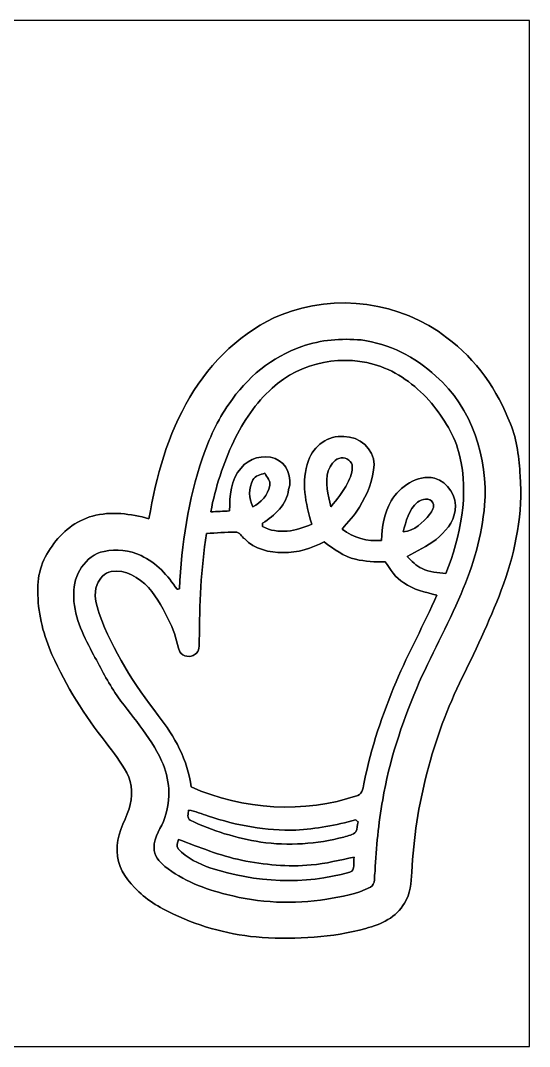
# Model space of a CAD drawing. Header units: centimetres. Extents: x -16.8 to 16.8, y -16.7 to 16.7.
# Drawn here: x 0.23 to 16.77, y -16.67 to 16.67 of the extents above; entities that cross this region are included whole.
import ezdxf

# ---------------------------------------------------------------- set-up
doc = ezdxf.new("R2010")
doc.units = ezdxf.units.CM
doc.header["$MEASUREMENT"] = 0
doc.layers.add('Layer 1', color=7, linetype='Continuous')

msp = doc.modelspace()

# ---------------------------------------------------------------- linework, layer by layer
at = {"layer": 'Layer 1', "color": 7}
for points, knots in [([(-16.77458, 16.66875), (-16.77458, 16.66875), (16.77458, 16.66875), (16.77458, 16.66875), (16.77458, 16.66875), (16.77458, 16.66875), (16.77458, -16.66875), (16.77458, -16.66875), (16.77458, -16.66875), (16.77458, -16.66875), (-16.77458, -16.66875), (-16.77458, -16.66875), (-16.77458, -16.66875), (-16.77458, -16.66875), (-16.77458, 16.66875), (-16.77458, 16.66875), (-16.77458, 16.66875), (-16.77458, 16.66875), (-16.77458, 16.66875), (-16.77458, 16.66875)], [0, 0, 0, 0, 0.16666667, 0.16666667, 0.16666667, 0.16666667, 0.33333333, 0.33333333, 0.33333333, 0.33333333, 0.5, 0.5, 0.5, 0.5, 0.66666667, 0.66666667, 0.66666667, 0.66666667, 1, 1, 1, 1]), ([(8.6995, 7.1053), (7.43867, 6.59236), (6.41914, 5.58765), (5.7337, 4.4263), (5.7337, 4.4263), (5.00944, 3.22439), (4.63515, 1.85067), (4.40408, 0.47696), (4.40408, 0.47696), (3.80894, 0.6477), (3.17394, 0.72708), (2.56681, 0.56762), (2.56681, 0.56762), (2.02847, 0.41381), (1.5681, 0.05151), (1.25483, -0.40781), (1.25483, -0.40781), (0.90911, -0.85478), (0.74895, -1.43193), (0.79446, -1.9939), (0.79446, -1.9939), (0.80186, -2.66594), (0.98813, -3.31999), (1.2513, -3.93383), (1.2513, -3.93383), (1.70674, -4.96111), (2.31599, -5.91573), (3.00743, -6.79944), (3.00743, -6.79944), (3.25473, -7.11024), (3.49215, -7.43126), (3.68547, -7.77946), (3.68547, -7.77946), (3.87421, -8.13647), (3.88479, -8.56686), (3.75673, -8.94574), (3.75673, -8.94574), (3.61103, -9.39659), (3.32775, -9.82662), (3.36832, -10.31946), (3.36832, -10.31946), (3.36091, -10.78618), (3.63608, -11.18517), (3.93912, -11.5122), (3.93912, -11.5122), (4.29366, -11.88367), (4.73816, -12.15461), (5.20312, -12.36521), (5.20312, -12.36521), (6.10094, -12.80301), (7.08554, -13.0489), (8.08002, -13.12686), (8.08002, -13.12686), (9.20926, -13.18789), (10.3565, -13.13921), (11.45081, -12.83159), (11.45081, -12.83159), (11.94435, -12.70952), (12.452, -12.46822), (12.71376, -12.00961), (12.71376, -12.00961), (12.90426, -11.71222), (12.93354, -11.34851), (12.95082, -11.00526), (12.95082, -11.00526), (13.05454, -8.81274), (13.62181, -6.64598), (14.59018, -4.67642), (14.59018, -4.67642), (15.07878, -3.68512), (15.55115, -2.68287), (15.93074, -1.64394), (15.93074, -1.64394), (16.33114, -0.52105), (16.55939, 0.67663), (16.47296, 1.87149), (16.47296, 1.87149), (16.42957, 2.44263), (16.38476, 3.02648), (16.15757, 3.55953), (16.15757, 3.55953), (15.73742, 4.65349), (15.03962, 5.6642), (14.08924, 6.36235), (14.08924, 6.36235), (12.58746, 7.52722), (10.46057, 7.82108), (8.6995, 7.1053)], [0, 0, 0, 0, 0.04347826, 0.04347826, 0.04347826, 0.04347826, 0.08695652, 0.08695652, 0.08695652, 0.08695652, 0.13043478, 0.13043478, 0.13043478, 0.13043478, 0.17391304, 0.17391304, 0.17391304, 0.17391304, 0.2173913, 0.2173913, 0.2173913, 0.2173913, 0.26086957, 0.26086957, 0.26086957, 0.26086957, 0.30434783, 0.30434783, 0.30434783, 0.30434783, 0.34782609, 0.34782609, 0.34782609, 0.34782609, 0.39130435, 0.39130435, 0.39130435, 0.39130435, 0.43478261, 0.43478261, 0.43478261, 0.43478261, 0.47826087, 0.47826087, 0.47826087, 0.47826087, 0.52173913, 0.52173913, 0.52173913, 0.52173913, 0.56521739, 0.56521739, 0.56521739, 0.56521739, 0.60869565, 0.60869565, 0.60869565, 0.60869565, 0.65217391, 0.65217391, 0.65217391, 0.65217391, 0.69565217, 0.69565217, 0.69565217, 0.69565217, 0.73913043, 0.73913043, 0.73913043, 0.73913043, 0.7826087, 0.7826087, 0.7826087, 0.7826087, 0.82608696, 0.82608696, 0.82608696, 0.82608696, 0.86956522, 0.86956522, 0.86956522, 0.86956522, 0.91304348, 0.91304348, 0.91304348, 0.91304348, 1, 1, 1, 1]), ([(9.37719, 6.07483), (9.98926, 6.30202), (10.65601, 6.34083), (11.30194, 6.28897), (11.30194, 6.28897), (12.20717, 6.16797), (13.06195, 5.74146), (13.72658, 5.11775), (13.72658, 5.11775), (14.91403, 4.09293), (15.42768, 2.45251), (15.31655, 0.91828), (15.31655, 0.91828), (15.22166, -0.07373), (14.95143, -1.04563), (14.54961, -1.95651), (14.54961, -1.95651), (14.1097, -2.99967), (13.55443, -3.98886), (13.10781, -5.02885), (13.10781, -5.02885), (12.61533, -6.19513), (12.21387, -7.40516), (12.0015, -8.6554), (12.0015, -8.6554), (11.86921, -9.42093), (11.78701, -10.19457), (11.75279, -10.97033), (11.75279, -10.97033), (11.72069, -11.14143), (11.78172, -11.38837), (11.6018, -11.49562), (11.6018, -11.49562), (11.16012, -11.71893), (10.66553, -11.79724), (10.18293, -11.88085), (10.18293, -11.88085), (9.10484, -12.04948), (7.98795, -12.01314), (6.93279, -11.72704), (6.93279, -11.72704), (6.21489, -11.551), (5.50227, -11.27901), (4.91878, -10.81511), (4.91878, -10.81511), (4.75262, -10.65177), (4.54801, -10.46939), (4.57059, -10.21221), (4.57059, -10.21221), (4.55471, -9.84885), (4.81436, -9.56098), (4.92301, -9.23255), (4.92301, -9.23255), (5.11775, -8.63529), (5.08917, -7.95902), (4.81295, -7.39211), (4.81295, -7.39211), (4.451, -6.56167), (3.80012, -5.9115), (3.29918, -5.16855), (3.29918, -5.16855), (3.02084, -4.75192), (2.80106, -4.30001), (2.55976, -3.86186), (2.55976, -3.86186), (2.25178, -3.27166), (1.93922, -2.64125), (1.95862, -1.95792), (1.95862, -1.95792), (1.93993, -1.35537), (2.33116, -0.71543), (2.94393, -0.58067), (2.94393, -0.58067), (3.34469, -0.50059), (3.7786, -0.53552), (4.14761, -0.72002), (4.14761, -0.72002), (4.64538, -0.94721), (5.01756, -1.36737), (5.31777, -1.81363), (5.31777, -1.81363), (5.33788, -1.81081), (5.37774, -1.80481), (5.3975, -1.80199), (5.3975, -1.80199), (5.45994, -0.35736), (5.67866, 1.08938), (6.14151, 2.46239), (6.14151, 2.46239), (6.36376, 3.07481), (6.62446, 3.68053), (7.00581, 4.21323), (7.00581, 4.21323), (7.57626, 5.05707), (8.40528, 5.74816), (9.37719, 6.07483), (9.37719, 6.07483), (9.37719, 6.07483), (9.37719, 6.07483), (9.37719, 6.07483)], [0, 0, 0, 0, 0.03846154, 0.03846154, 0.03846154, 0.03846154, 0.07692308, 0.07692308, 0.07692308, 0.07692308, 0.11538462, 0.11538462, 0.11538462, 0.11538462, 0.15384615, 0.15384615, 0.15384615, 0.15384615, 0.19230769, 0.19230769, 0.19230769, 0.19230769, 0.23076923, 0.23076923, 0.23076923, 0.23076923, 0.26923077, 0.26923077, 0.26923077, 0.26923077, 0.30769231, 0.30769231, 0.30769231, 0.30769231, 0.34615385, 0.34615385, 0.34615385, 0.34615385, 0.38461538, 0.38461538, 0.38461538, 0.38461538, 0.42307692, 0.42307692, 0.42307692, 0.42307692, 0.46153846, 0.46153846, 0.46153846, 0.46153846, 0.5, 0.5, 0.5, 0.5, 0.53846154, 0.53846154, 0.53846154, 0.53846154, 0.57692308, 0.57692308, 0.57692308, 0.57692308, 0.61538462, 0.61538462, 0.61538462, 0.61538462, 0.65384615, 0.65384615, 0.65384615, 0.65384615, 0.69230769, 0.69230769, 0.69230769, 0.69230769, 0.73076923, 0.73076923, 0.73076923, 0.73076923, 0.76923077, 0.76923077, 0.76923077, 0.76923077, 0.80769231, 0.80769231, 0.80769231, 0.80769231, 0.84615385, 0.84615385, 0.84615385, 0.84615385, 0.88461538, 0.88461538, 0.88461538, 0.88461538, 0.92307692, 0.92307692, 0.92307692, 0.92307692, 1, 1, 1, 1]), ([(8.40458, 4.71911), (7.87753, 4.23968), (7.46654, 3.64314), (7.16139, 3.00179), (7.16139, 3.00179), (6.82202, 2.27154), (6.55849, 1.50213), (6.41562, 0.70908), (6.41562, 0.70908), (6.61846, 0.70767), (6.8199, 0.72319), (7.0231, 0.73378), (7.0231, 0.73378), (7.03615, 1.21461), (7.04638, 1.75401), (7.39704, 2.12831), (7.39704, 2.12831), (7.65739, 2.45181), (8.11812, 2.56928), (8.50759, 2.43946), (8.50759, 2.43946), (8.88965, 2.28141), (9.07521, 1.81539), (8.94433, 1.42734), (8.94433, 1.42734), (8.87483, 0.93698), (8.49736, 0.57926), (8.09343, 0.3362), (8.09343, 0.3362), (8.09449, 0.30903), (8.09625, 0.25471), (8.09731, 0.22754), (8.09731, 0.22754), (8.60143, -0.04798), (9.19586, 0.0822), (9.69327, 0.30445), (9.69327, 0.30445), (9.49642, 0.97084), (9.33626, 1.69616), (9.58921, 2.37208), (9.58921, 2.37208), (9.75395, 2.83951), (10.23655, 3.20181), (10.74067, 3.15172), (10.74067, 3.15172), (11.23386, 3.15242), (11.72386, 2.75731), (11.72527, 2.24084), (11.72527, 2.24084), (11.69987, 1.74554), (11.50126, 1.27317), (11.24726, 0.85337), (11.24726, 0.85337), (11.0931, 0.58808), (10.86273, 0.38276), (10.68458, 0.13547), (10.68458, 0.13547), (11.04935, -0.13688), (11.50373, -0.26705), (11.95881, -0.22472), (11.95881, -0.22472), (11.9828, 0.21766), (12.04912, 0.67204), (12.27561, 1.06116), (12.27561, 1.06116), (12.57053, 1.52753), (13.11204, 1.92088), (13.68989, 1.79917), (13.68989, 1.79917), (14.11852, 1.66617), (14.44413, 1.19592), (14.35417, 0.74471), (14.35417, 0.74471), (14.30196, 0.36019), (14.03526, 0.03916), (13.73646, -0.1905), (13.73646, -0.1905), (13.45247, -0.42686), (13.10534, -0.55563), (12.7949, -0.74824), (12.7949, -0.74824), (12.94201, -0.89711), (13.09158, -1.05198), (13.28385, -1.14265), (13.28385, -1.14265), (13.52091, -1.27071), (13.79926, -1.26647), (14.05961, -1.30387), (14.05961, -1.30387), (14.52774, -0.09172), (14.8209, 1.25483), (14.49952, 2.54247), (14.49952, 2.54247), (14.35876, 3.18029), (13.98658, 3.73451), (13.58582, 4.23757), (13.58582, 4.23757), (13.14344, 4.75333), (12.58852, 5.18724), (11.94611, 5.42149), (11.94611, 5.42149), (10.75655, 5.85929), (9.33626, 5.58094), (8.40458, 4.71911), (8.40458, 4.71911), (8.40458, 4.71911), (8.40458, 4.71911), (8.40458, 4.71911)], [0, 0, 0, 0, 0.03571429, 0.03571429, 0.03571429, 0.03571429, 0.07142857, 0.07142857, 0.07142857, 0.07142857, 0.10714286, 0.10714286, 0.10714286, 0.10714286, 0.14285714, 0.14285714, 0.14285714, 0.14285714, 0.17857143, 0.17857143, 0.17857143, 0.17857143, 0.21428571, 0.21428571, 0.21428571, 0.21428571, 0.25, 0.25, 0.25, 0.25, 0.28571429, 0.28571429, 0.28571429, 0.28571429, 0.32142857, 0.32142857, 0.32142857, 0.32142857, 0.35714286, 0.35714286, 0.35714286, 0.35714286, 0.39285714, 0.39285714, 0.39285714, 0.39285714, 0.42857143, 0.42857143, 0.42857143, 0.42857143, 0.46428571, 0.46428571, 0.46428571, 0.46428571, 0.5, 0.5, 0.5, 0.5, 0.53571429, 0.53571429, 0.53571429, 0.53571429, 0.57142857, 0.57142857, 0.57142857, 0.57142857, 0.60714286, 0.60714286, 0.60714286, 0.60714286, 0.64285714, 0.64285714, 0.64285714, 0.64285714, 0.67857143, 0.67857143, 0.67857143, 0.67857143, 0.71428571, 0.71428571, 0.71428571, 0.71428571, 0.75, 0.75, 0.75, 0.75, 0.78571429, 0.78571429, 0.78571429, 0.78571429, 0.82142857, 0.82142857, 0.82142857, 0.82142857, 0.85714286, 0.85714286, 0.85714286, 0.85714286, 0.89285714, 0.89285714, 0.89285714, 0.89285714, 0.92857143, 0.92857143, 0.92857143, 0.92857143, 1, 1, 1, 1]), ([(10.58122, 2.43593), (10.39812, 2.38901), (10.30358, 2.20098), (10.23479, 2.04117), (10.23479, 2.04117), (10.11696, 1.657), (10.22738, 1.24742), (10.32087, 0.8703), (10.32087, 0.8703), (10.52548, 1.10455), (10.70434, 1.36102), (10.85744, 1.6316), (10.85744, 1.6316), (10.95304, 1.81398), (11.03665, 2.01507), (11.00949, 2.22603), (11.00949, 2.22603), (10.96045, 2.39959), (10.75372, 2.50649), (10.58122, 2.43593), (10.58122, 2.43593), (10.58122, 2.43593), (10.58122, 2.43593), (10.58122, 2.43593)], [0, 0, 0, 0, 0.14285714, 0.14285714, 0.14285714, 0.14285714, 0.28571429, 0.28571429, 0.28571429, 0.28571429, 0.42857143, 0.42857143, 0.42857143, 0.42857143, 0.57142857, 0.57142857, 0.57142857, 0.57142857, 0.71428571, 0.71428571, 0.71428571, 0.71428571, 1, 1, 1, 1]), ([(7.78228, 1.74202), (7.63552, 1.4732), (7.65104, 1.13806), (7.77699, 0.86431), (7.77699, 0.86431), (8.04968, 1.00542), (8.27052, 1.24883), (8.32802, 1.55646), (8.32802, 1.55646), (8.37106, 1.71274), (8.22925, 1.83515), (8.16822, 1.96286), (8.16822, 1.96286), (8.03557, 1.90817), (7.85848, 1.88172), (7.78228, 1.74202), (7.78228, 1.74202), (7.78228, 1.74202), (7.78228, 1.74202), (7.78228, 1.74202)], [0, 0, 0, 0, 0.16666667, 0.16666667, 0.16666667, 0.16666667, 0.33333333, 0.33333333, 0.33333333, 0.33333333, 0.5, 0.5, 0.5, 0.5, 0.66666667, 0.66666667, 0.66666667, 0.66666667, 1, 1, 1, 1]), ([(13.13251, 1.01388), (12.84817, 0.77682), (12.75715, 0.40076), (12.67319, 0.05715), (12.67319, 0.05715), (13.02985, 0.07867), (13.31595, 0.35454), (13.52621, 0.61948), (13.52621, 0.61948), (13.60135, 0.72037), (13.70718, 0.86748), (13.62851, 0.9966), (13.62851, 0.9966), (13.53714, 1.1871), (13.27044, 1.1176), (13.13251, 1.01388), (13.13251, 1.01388), (13.13251, 1.01388), (13.13251, 1.01388), (13.13251, 1.01388)], [0, 0, 0, 0, 0.16666667, 0.16666667, 0.16666667, 0.16666667, 0.33333333, 0.33333333, 0.33333333, 0.33333333, 0.5, 0.5, 0.5, 0.5, 0.66666667, 0.66666667, 0.66666667, 0.66666667, 1, 1, 1, 1]), ([(6.27556, 0.00176), (6.09459, -1.14759), (6.04132, -2.31316), (6.04132, -3.47557), (6.04132, -3.47557), (6.03567, -3.63396), (6.05719, -3.82693), (5.90091, -3.9243), (5.90091, -3.9243), (5.75028, -4.0573), (5.51321, -3.99697), (5.40526, -3.8421), (5.40526, -3.8421), (5.28426, -3.53695), (5.25286, -3.20216), (5.09729, -2.91042), (5.09729, -2.91042), (4.8962, -2.50472), (4.68736, -2.09444), (4.38538, -1.75295), (4.38538, -1.75295), (4.07987, -1.42558), (3.63961, -1.15605), (3.17359, -1.2379), (3.17359, -1.2379), (2.9524, -1.26929), (2.80388, -1.46473), (2.71533, -1.65488), (2.71533, -1.65488), (2.60315, -1.9625), (2.67935, -2.30576), (2.7873, -2.60491), (2.7873, -2.60491), (3.2258, -3.81106), (3.92642, -4.90149), (4.70535, -5.91432), (4.70535, -5.91432), (5.23311, -6.59165), (5.67514, -7.36882), (5.77144, -8.23666), (5.77144, -8.23666), (7.46689, -8.97255), (9.43963, -9.12036), (11.19505, -8.50971), (11.19505, -8.50971), (11.37038, -8.44832), (11.35909, -8.22219), (11.40354, -8.07826), (11.40354, -8.07826), (11.62438, -6.95607), (11.99621, -5.87022), (12.43789, -4.81718), (12.43789, -4.81718), (12.84429, -3.86292), (13.35087, -2.95416), (13.75904, -2.00096), (13.75904, -2.00096), (13.38862, -1.90712), (13.00057, -1.82951), (12.68483, -1.60196), (12.68483, -1.60196), (12.4146, -1.44392), (12.25515, -1.16523), (12.07982, -0.91722), (12.07982, -0.91722), (11.75773, -0.93592), (11.43388, -0.90558), (11.11885, -0.8382), (11.11885, -0.8382), (10.73644, -0.74471), (10.41047, -0.51047), (10.10285, -0.27552), (10.10285, -0.27552), (9.6841, -0.46708), (9.23431, -0.63782), (8.76617, -0.61771), (8.76617, -0.61771), (8.31391, -0.63077), (7.84154, -0.50271), (7.51522, -0.17639), (7.51522, -0.17639), (7.41468, -0.10654), (7.35436, 0.05151), (7.21607, 0.04868), (7.21607, 0.04868), (6.9021, 0.0441), (6.58883, 0.01764), (6.27556, 0.00176), (6.27556, 0.00176), (6.27556, 0.00176), (6.27556, 0.00176), (6.27556, 0.00176)], [0, 0, 0, 0, 0.04166667, 0.04166667, 0.04166667, 0.04166667, 0.08333333, 0.08333333, 0.08333333, 0.08333333, 0.125, 0.125, 0.125, 0.125, 0.16666667, 0.16666667, 0.16666667, 0.16666667, 0.20833333, 0.20833333, 0.20833333, 0.20833333, 0.25, 0.25, 0.25, 0.25, 0.29166667, 0.29166667, 0.29166667, 0.29166667, 0.33333333, 0.33333333, 0.33333333, 0.33333333, 0.375, 0.375, 0.375, 0.375, 0.41666667, 0.41666667, 0.41666667, 0.41666667, 0.45833333, 0.45833333, 0.45833333, 0.45833333, 0.5, 0.5, 0.5, 0.5, 0.54166667, 0.54166667, 0.54166667, 0.54166667, 0.58333333, 0.58333333, 0.58333333, 0.58333333, 0.625, 0.625, 0.625, 0.625, 0.66666667, 0.66666667, 0.66666667, 0.66666667, 0.70833333, 0.70833333, 0.70833333, 0.70833333, 0.75, 0.75, 0.75, 0.75, 0.79166667, 0.79166667, 0.79166667, 0.79166667, 0.83333333, 0.83333333, 0.83333333, 0.83333333, 0.875, 0.875, 0.875, 0.875, 0.91666667, 0.91666667, 0.91666667, 0.91666667, 1, 1, 1, 1]), ([(5.69101, -8.98878), (5.69313, -9.09567), (5.61904, -9.25336), (5.74534, -9.31545), (5.74534, -9.31545), (6.4643, -9.67211), (7.24711, -9.89118), (8.03698, -10.02524), (8.03698, -10.02524), (8.93692, -10.16106), (9.86367, -10.09015), (10.74349, -9.86367), (10.74349, -9.86367), (10.87402, -9.81816), (11.03771, -9.80228), (11.13402, -9.69081), (11.13402, -9.69081), (11.18059, -9.59238), (11.17812, -9.47773), (11.20034, -9.37295), (11.20034, -9.37295), (11.17353, -9.34896), (11.14707, -9.32533), (11.12061, -9.30204), (11.12061, -9.30204), (10.4902, -9.49113), (9.83439, -9.59309), (9.17857, -9.63824), (9.17857, -9.63824), (8.21372, -9.658), (7.24888, -9.49078), (6.33554, -9.18281), (6.33554, -9.18281), (6.12175, -9.11472), (5.91326, -9.02547), (5.69101, -8.98878), (5.69101, -8.98878), (5.69101, -8.98878), (5.69101, -8.98878), (5.69101, -8.98878)], [0, 0, 0, 0, 0.09090909, 0.09090909, 0.09090909, 0.09090909, 0.18181818, 0.18181818, 0.18181818, 0.18181818, 0.27272727, 0.27272727, 0.27272727, 0.27272727, 0.36363636, 0.36363636, 0.36363636, 0.36363636, 0.45454545, 0.45454545, 0.45454545, 0.45454545, 0.54545455, 0.54545455, 0.54545455, 0.54545455, 0.63636364, 0.63636364, 0.63636364, 0.63636364, 0.72727273, 0.72727273, 0.72727273, 0.72727273, 0.81818182, 0.81818182, 0.81818182, 0.81818182, 1, 1, 1, 1]), ([(5.36751, -9.94516), (5.35093, -10.03935), (5.27826, -10.15436), (5.35093, -10.24114), (5.35093, -10.24114), (5.62681, -10.55793), (6.02544, -10.72868), (6.41138, -10.87155), (6.41138, -10.87155), (7.86377, -11.34498), (9.45868, -11.42189), (10.93399, -11.00631), (10.93399, -11.00631), (11.13825, -10.94916), (11.02325, -10.66341), (11.07369, -10.51948), (11.07369, -10.51948), (10.60838, -10.60168), (10.15153, -10.73856), (9.67811, -10.76678), (9.67811, -10.76678), (8.92104, -10.84933), (8.15693, -10.75937), (7.41362, -10.61579), (7.41362, -10.61579), (6.70772, -10.47044), (6.04238, -10.18999), (5.36751, -9.94516)], [0, 0, 0, 0, 0.125, 0.125, 0.125, 0.125, 0.25, 0.25, 0.25, 0.25, 0.375, 0.375, 0.375, 0.375, 0.5, 0.5, 0.5, 0.5, 0.625, 0.625, 0.625, 0.625, 0.75, 0.75, 0.75, 0.75, 1, 1, 1, 1])]:
    msp.add_open_spline(points, degree=3, knots=knots, dxfattribs=at)
at = {"layer": 'Layer 1', "color": 8}
for points, knots in [([(8.6995, 7.1053), (10.46057, 7.82108), (12.58746, 7.52722), (14.08924, 6.36235), (14.08924, 6.36235), (15.03962, 5.6642), (15.73742, 4.65349), (16.15757, 3.55953), (16.15757, 3.55953), (16.38476, 3.02648), (16.42957, 2.44263), (16.47296, 1.87149), (16.47296, 1.87149), (16.55939, 0.67663), (16.33114, -0.52105), (15.93074, -1.64394), (15.93074, -1.64394), (15.55115, -2.68287), (15.07878, -3.68512), (14.59018, -4.67642), (14.59018, -4.67642), (13.62181, -6.64598), (13.05454, -8.81274), (12.95082, -11.00526), (12.95082, -11.00526), (12.93354, -11.34851), (12.90426, -11.71222), (12.71376, -12.00961), (12.71376, -12.00961), (12.452, -12.46822), (11.94435, -12.70952), (11.45081, -12.83159), (11.45081, -12.83159), (10.3565, -13.13921), (9.20926, -13.18789), (8.08002, -13.12686), (8.08002, -13.12686), (7.08554, -13.0489), (6.10094, -12.80301), (5.20312, -12.36521), (5.20312, -12.36521), (4.73816, -12.15461), (4.29366, -11.88367), (3.93912, -11.5122), (3.93912, -11.5122), (3.63608, -11.18517), (3.36091, -10.78618), (3.36832, -10.31946), (3.36832, -10.31946), (3.32775, -9.82662), (3.61103, -9.39659), (3.75673, -8.94574), (3.75673, -8.94574), (3.88479, -8.56686), (3.87421, -8.13647), (3.68547, -7.77946), (3.68547, -7.77946), (3.49215, -7.43126), (3.25473, -7.11024), (3.00743, -6.79944), (3.00743, -6.79944), (2.31599, -5.91573), (1.70674, -4.96111), (1.2513, -3.93383), (1.2513, -3.93383), (0.98813, -3.31999), (0.80186, -2.66594), (0.79446, -1.9939), (0.79446, -1.9939), (0.74895, -1.43193), (0.90911, -0.85478), (1.25483, -0.40781), (1.25483, -0.40781), (1.5681, 0.05151), (2.02847, 0.41381), (2.56681, 0.56762), (2.56681, 0.56762), (3.17394, 0.72708), (3.80894, 0.6477), (4.40408, 0.47696), (4.40408, 0.47696), (4.63515, 1.85067), (5.00944, 3.22439), (5.7337, 4.4263), (5.7337, 4.4263), (6.41914, 5.58765), (7.43867, 6.59236), (8.6995, 7.1053), (8.6995, 7.1053), (8.6995, 7.1053), (8.6995, 7.1053), (8.6995, 7.1053)], [0, 0, 0, 0, 0.04166667, 0.04166667, 0.04166667, 0.04166667, 0.08333333, 0.08333333, 0.08333333, 0.08333333, 0.125, 0.125, 0.125, 0.125, 0.16666667, 0.16666667, 0.16666667, 0.16666667, 0.20833333, 0.20833333, 0.20833333, 0.20833333, 0.25, 0.25, 0.25, 0.25, 0.29166667, 0.29166667, 0.29166667, 0.29166667, 0.33333333, 0.33333333, 0.33333333, 0.33333333, 0.375, 0.375, 0.375, 0.375, 0.41666667, 0.41666667, 0.41666667, 0.41666667, 0.45833333, 0.45833333, 0.45833333, 0.45833333, 0.5, 0.5, 0.5, 0.5, 0.54166667, 0.54166667, 0.54166667, 0.54166667, 0.58333333, 0.58333333, 0.58333333, 0.58333333, 0.625, 0.625, 0.625, 0.625, 0.66666667, 0.66666667, 0.66666667, 0.66666667, 0.70833333, 0.70833333, 0.70833333, 0.70833333, 0.75, 0.75, 0.75, 0.75, 0.79166667, 0.79166667, 0.79166667, 0.79166667, 0.83333333, 0.83333333, 0.83333333, 0.83333333, 0.875, 0.875, 0.875, 0.875, 0.91666667, 0.91666667, 0.91666667, 0.91666667, 1, 1, 1, 1]), ([(9.37719, 6.07483), (8.40528, 5.74816), (7.57626, 5.05707), (7.00581, 4.21323), (7.00581, 4.21323), (6.62446, 3.68053), (6.36376, 3.07481), (6.14151, 2.46239), (6.14151, 2.46239), (5.67866, 1.08938), (5.45994, -0.35736), (5.3975, -1.80199), (5.3975, -1.80199), (5.37774, -1.80481), (5.33788, -1.81081), (5.31777, -1.81363), (5.31777, -1.81363), (5.01756, -1.36737), (4.64538, -0.94721), (4.14761, -0.72002), (4.14761, -0.72002), (3.7786, -0.53552), (3.34469, -0.50059), (2.94393, -0.58067), (2.94393, -0.58067), (2.33116, -0.71543), (1.93993, -1.35537), (1.95862, -1.95792), (1.95862, -1.95792), (1.93922, -2.64125), (2.25178, -3.27166), (2.55976, -3.86186), (2.55976, -3.86186), (2.80106, -4.30001), (3.02084, -4.75192), (3.29918, -5.16855), (3.29918, -5.16855), (3.80012, -5.9115), (4.451, -6.56167), (4.81295, -7.39211), (4.81295, -7.39211), (5.08917, -7.95902), (5.11775, -8.63529), (4.92301, -9.23255), (4.92301, -9.23255), (4.81436, -9.56098), (4.55471, -9.84885), (4.57059, -10.21221), (4.57059, -10.21221), (4.54801, -10.46939), (4.75262, -10.65177), (4.91878, -10.81511), (4.91878, -10.81511), (5.50227, -11.27901), (6.21489, -11.551), (6.93279, -11.72704), (6.93279, -11.72704), (7.98795, -12.01314), (9.10484, -12.04948), (10.18293, -11.88085), (10.18293, -11.88085), (10.66553, -11.79724), (11.16012, -11.71893), (11.6018, -11.49562), (11.6018, -11.49562), (11.78172, -11.38837), (11.72069, -11.14143), (11.75279, -10.97033), (11.75279, -10.97033), (11.78701, -10.19457), (11.86921, -9.42093), (12.0015, -8.6554), (12.0015, -8.6554), (12.21387, -7.40516), (12.61533, -6.19513), (13.10781, -5.02885), (13.10781, -5.02885), (13.55443, -3.98886), (14.1097, -2.99967), (14.54961, -1.95651), (14.54961, -1.95651), (14.95143, -1.04563), (15.22166, -0.07373), (15.31655, 0.91828), (15.31655, 0.91828), (15.42768, 2.45251), (14.91403, 4.09293), (13.72658, 5.11775), (13.72658, 5.11775), (13.06195, 5.74146), (12.20717, 6.16797), (11.30194, 6.28897), (11.30194, 6.28897), (10.65601, 6.34083), (9.98926, 6.30202), (9.37719, 6.07483)], [0, 0, 0, 0, 0.04, 0.04, 0.04, 0.04, 0.08, 0.08, 0.08, 0.08, 0.12, 0.12, 0.12, 0.12, 0.16, 0.16, 0.16, 0.16, 0.2, 0.2, 0.2, 0.2, 0.24, 0.24, 0.24, 0.24, 0.28, 0.28, 0.28, 0.28, 0.32, 0.32, 0.32, 0.32, 0.36, 0.36, 0.36, 0.36, 0.4, 0.4, 0.4, 0.4, 0.44, 0.44, 0.44, 0.44, 0.48, 0.48, 0.48, 0.48, 0.52, 0.52, 0.52, 0.52, 0.56, 0.56, 0.56, 0.56, 0.6, 0.6, 0.6, 0.6, 0.64, 0.64, 0.64, 0.64, 0.68, 0.68, 0.68, 0.68, 0.72, 0.72, 0.72, 0.72, 0.76, 0.76, 0.76, 0.76, 0.8, 0.8, 0.8, 0.8, 0.84, 0.84, 0.84, 0.84, 0.88, 0.88, 0.88, 0.88, 0.92, 0.92, 0.92, 0.92, 1, 1, 1, 1]), ([(8.40458, 4.71911), (9.33626, 5.58094), (10.75655, 5.85929), (11.94611, 5.42149), (11.94611, 5.42149), (12.58852, 5.18724), (13.14344, 4.75333), (13.58582, 4.23757), (13.58582, 4.23757), (13.98658, 3.73451), (14.35876, 3.18029), (14.49952, 2.54247), (14.49952, 2.54247), (14.8209, 1.25483), (14.52774, -0.09172), (14.05961, -1.30387), (14.05961, -1.30387), (13.79926, -1.26647), (13.52091, -1.27071), (13.28385, -1.14265), (13.28385, -1.14265), (13.09158, -1.05198), (12.94201, -0.89711), (12.7949, -0.74824), (12.7949, -0.74824), (13.10534, -0.55563), (13.45247, -0.42686), (13.73646, -0.1905), (13.73646, -0.1905), (14.03526, 0.03916), (14.30196, 0.36019), (14.35417, 0.74471), (14.35417, 0.74471), (14.44413, 1.19592), (14.11852, 1.66617), (13.68989, 1.79917), (13.68989, 1.79917), (13.11204, 1.92088), (12.57053, 1.52753), (12.27561, 1.06116), (12.27561, 1.06116), (12.04912, 0.67204), (11.9828, 0.21766), (11.95881, -0.22472), (11.95881, -0.22472), (11.50373, -0.26705), (11.04935, -0.13688), (10.68458, 0.13547), (10.68458, 0.13547), (10.86273, 0.38276), (11.0931, 0.58808), (11.24726, 0.85337), (11.24726, 0.85337), (11.50126, 1.27317), (11.69987, 1.74554), (11.72527, 2.24084), (11.72527, 2.24084), (11.72386, 2.75731), (11.23386, 3.15242), (10.74067, 3.15172), (10.74067, 3.15172), (10.23655, 3.20181), (9.75395, 2.83951), (9.58921, 2.37208), (9.58921, 2.37208), (9.33626, 1.69616), (9.49642, 0.97084), (9.69327, 0.30445), (9.69327, 0.30445), (9.19586, 0.0822), (8.60143, -0.04798), (8.09731, 0.22754), (8.09731, 0.22754), (8.09625, 0.25471), (8.09449, 0.30903), (8.09343, 0.3362), (8.09343, 0.3362), (8.49736, 0.57926), (8.87483, 0.93698), (8.94433, 1.42734), (8.94433, 1.42734), (9.07521, 1.81539), (8.88965, 2.28141), (8.50759, 2.43946), (8.50759, 2.43946), (8.11812, 2.56928), (7.65739, 2.45181), (7.39704, 2.12831), (7.39704, 2.12831), (7.04638, 1.75401), (7.03615, 1.21461), (7.0231, 0.73378), (7.0231, 0.73378), (6.8199, 0.72319), (6.61846, 0.70767), (6.41562, 0.70908), (6.41562, 0.70908), (6.55849, 1.50213), (6.82202, 2.27154), (7.16139, 3.00179), (7.16139, 3.00179), (7.46654, 3.64314), (7.87753, 4.23968), (8.40458, 4.71911)], [0, 0, 0, 0, 0.03703704, 0.03703704, 0.03703704, 0.03703704, 0.07407407, 0.07407407, 0.07407407, 0.07407407, 0.11111111, 0.11111111, 0.11111111, 0.11111111, 0.14814815, 0.14814815, 0.14814815, 0.14814815, 0.18518519, 0.18518519, 0.18518519, 0.18518519, 0.22222222, 0.22222222, 0.22222222, 0.22222222, 0.25925926, 0.25925926, 0.25925926, 0.25925926, 0.2962963, 0.2962963, 0.2962963, 0.2962963, 0.33333333, 0.33333333, 0.33333333, 0.33333333, 0.37037037, 0.37037037, 0.37037037, 0.37037037, 0.40740741, 0.40740741, 0.40740741, 0.40740741, 0.44444444, 0.44444444, 0.44444444, 0.44444444, 0.48148148, 0.48148148, 0.48148148, 0.48148148, 0.51851852, 0.51851852, 0.51851852, 0.51851852, 0.55555556, 0.55555556, 0.55555556, 0.55555556, 0.59259259, 0.59259259, 0.59259259, 0.59259259, 0.62962963, 0.62962963, 0.62962963, 0.62962963, 0.66666667, 0.66666667, 0.66666667, 0.66666667, 0.7037037, 0.7037037, 0.7037037, 0.7037037, 0.74074074, 0.74074074, 0.74074074, 0.74074074, 0.77777778, 0.77777778, 0.77777778, 0.77777778, 0.81481481, 0.81481481, 0.81481481, 0.81481481, 0.85185185, 0.85185185, 0.85185185, 0.85185185, 0.88888889, 0.88888889, 0.88888889, 0.88888889, 0.92592593, 0.92592593, 0.92592593, 0.92592593, 1, 1, 1, 1]), ([(10.58122, 2.43593), (10.75372, 2.50649), (10.96045, 2.39959), (11.00949, 2.22603), (11.00949, 2.22603), (11.03665, 2.01507), (10.95304, 1.81398), (10.85744, 1.6316), (10.85744, 1.6316), (10.70434, 1.36102), (10.52548, 1.10455), (10.32087, 0.8703), (10.32087, 0.8703), (10.22738, 1.24742), (10.11696, 1.657), (10.23479, 2.04117), (10.23479, 2.04117), (10.30358, 2.20098), (10.39812, 2.38901), (10.58122, 2.43593)], [0, 0, 0, 0, 0.16666667, 0.16666667, 0.16666667, 0.16666667, 0.33333333, 0.33333333, 0.33333333, 0.33333333, 0.5, 0.5, 0.5, 0.5, 0.66666667, 0.66666667, 0.66666667, 0.66666667, 1, 1, 1, 1]), ([(7.78228, 1.74202), (7.85848, 1.88172), (8.03557, 1.90817), (8.16822, 1.96286), (8.16822, 1.96286), (8.22925, 1.83515), (8.37106, 1.71274), (8.32802, 1.55646), (8.32802, 1.55646), (8.27052, 1.24883), (8.04968, 1.00542), (7.77699, 0.86431), (7.77699, 0.86431), (7.65104, 1.13806), (7.63552, 1.4732), (7.78228, 1.74202)], [0, 0, 0, 0, 0.2, 0.2, 0.2, 0.2, 0.4, 0.4, 0.4, 0.4, 0.6, 0.6, 0.6, 0.6, 1, 1, 1, 1]), ([(13.13251, 1.01388), (13.27044, 1.1176), (13.53714, 1.1871), (13.62851, 0.9966), (13.62851, 0.9966), (13.70718, 0.86748), (13.60135, 0.72037), (13.52621, 0.61948), (13.52621, 0.61948), (13.31595, 0.35454), (13.02985, 0.07867), (12.67319, 0.05715), (12.67319, 0.05715), (12.75715, 0.40076), (12.84817, 0.77682), (13.13251, 1.01388)], [0, 0, 0, 0, 0.2, 0.2, 0.2, 0.2, 0.4, 0.4, 0.4, 0.4, 0.6, 0.6, 0.6, 0.6, 1, 1, 1, 1]), ([(6.27556, 0.00176), (6.58883, 0.01764), (6.9021, 0.0441), (7.21607, 0.04868), (7.21607, 0.04868), (7.35436, 0.05151), (7.41468, -0.10654), (7.51522, -0.17639), (7.51522, -0.17639), (7.84154, -0.50271), (8.31391, -0.63077), (8.76617, -0.61771), (8.76617, -0.61771), (9.23431, -0.63782), (9.6841, -0.46708), (10.10285, -0.27552), (10.10285, -0.27552), (10.41047, -0.51047), (10.73644, -0.74471), (11.11885, -0.8382), (11.11885, -0.8382), (11.43388, -0.90558), (11.75773, -0.93592), (12.07982, -0.91722), (12.07982, -0.91722), (12.25515, -1.16523), (12.4146, -1.44392), (12.68483, -1.60196), (12.68483, -1.60196), (13.00057, -1.82951), (13.38862, -1.90712), (13.75904, -2.00096), (13.75904, -2.00096), (13.35087, -2.95416), (12.84429, -3.86292), (12.43789, -4.81718), (12.43789, -4.81718), (11.99621, -5.87022), (11.62438, -6.95607), (11.40354, -8.07826), (11.40354, -8.07826), (11.35909, -8.22219), (11.37038, -8.44832), (11.19505, -8.50971), (11.19505, -8.50971), (9.43963, -9.12036), (7.46689, -8.97255), (5.77144, -8.23666), (5.77144, -8.23666), (5.67514, -7.36882), (5.23311, -6.59165), (4.70535, -5.91432), (4.70535, -5.91432), (3.92642, -4.90149), (3.2258, -3.81106), (2.7873, -2.60491), (2.7873, -2.60491), (2.67935, -2.30576), (2.60315, -1.9625), (2.71533, -1.65488), (2.71533, -1.65488), (2.80388, -1.46473), (2.9524, -1.26929), (3.17359, -1.2379), (3.17359, -1.2379), (3.63961, -1.15605), (4.07987, -1.42558), (4.38538, -1.75295), (4.38538, -1.75295), (4.68736, -2.09444), (4.8962, -2.50472), (5.09729, -2.91042), (5.09729, -2.91042), (5.25286, -3.20216), (5.28426, -3.53695), (5.40526, -3.8421), (5.40526, -3.8421), (5.51321, -3.99697), (5.75028, -4.0573), (5.90091, -3.9243), (5.90091, -3.9243), (6.05719, -3.82693), (6.03567, -3.63396), (6.04132, -3.47557), (6.04132, -3.47557), (6.04132, -2.31316), (6.09459, -1.14759), (6.27556, 0.00176)], [0, 0, 0, 0, 0.04347826, 0.04347826, 0.04347826, 0.04347826, 0.08695652, 0.08695652, 0.08695652, 0.08695652, 0.13043478, 0.13043478, 0.13043478, 0.13043478, 0.17391304, 0.17391304, 0.17391304, 0.17391304, 0.2173913, 0.2173913, 0.2173913, 0.2173913, 0.26086957, 0.26086957, 0.26086957, 0.26086957, 0.30434783, 0.30434783, 0.30434783, 0.30434783, 0.34782609, 0.34782609, 0.34782609, 0.34782609, 0.39130435, 0.39130435, 0.39130435, 0.39130435, 0.43478261, 0.43478261, 0.43478261, 0.43478261, 0.47826087, 0.47826087, 0.47826087, 0.47826087, 0.52173913, 0.52173913, 0.52173913, 0.52173913, 0.56521739, 0.56521739, 0.56521739, 0.56521739, 0.60869565, 0.60869565, 0.60869565, 0.60869565, 0.65217391, 0.65217391, 0.65217391, 0.65217391, 0.69565217, 0.69565217, 0.69565217, 0.69565217, 0.73913043, 0.73913043, 0.73913043, 0.73913043, 0.7826087, 0.7826087, 0.7826087, 0.7826087, 0.82608696, 0.82608696, 0.82608696, 0.82608696, 0.86956522, 0.86956522, 0.86956522, 0.86956522, 0.91304348, 0.91304348, 0.91304348, 0.91304348, 1, 1, 1, 1]), ([(5.69101, -8.98878), (5.91326, -9.02547), (6.12175, -9.11472), (6.33554, -9.18281), (6.33554, -9.18281), (7.24888, -9.49078), (8.21372, -9.658), (9.17857, -9.63824), (9.17857, -9.63824), (9.83439, -9.59309), (10.4902, -9.49113), (11.12061, -9.30204), (11.12061, -9.30204), (11.14707, -9.32533), (11.17353, -9.34896), (11.20034, -9.37295), (11.20034, -9.37295), (11.17812, -9.47773), (11.18059, -9.59238), (11.13402, -9.69081), (11.13402, -9.69081), (11.03771, -9.80228), (10.87402, -9.81816), (10.74349, -9.86367), (10.74349, -9.86367), (9.86367, -10.09015), (8.93692, -10.16106), (8.03698, -10.02524), (8.03698, -10.02524), (7.24711, -9.89118), (6.4643, -9.67211), (5.74534, -9.31545), (5.74534, -9.31545), (5.61904, -9.25336), (5.69313, -9.09567), (5.69101, -8.98878)], [0, 0, 0, 0, 0.1, 0.1, 0.1, 0.1, 0.2, 0.2, 0.2, 0.2, 0.3, 0.3, 0.3, 0.3, 0.4, 0.4, 0.4, 0.4, 0.5, 0.5, 0.5, 0.5, 0.6, 0.6, 0.6, 0.6, 0.7, 0.7, 0.7, 0.7, 0.8, 0.8, 0.8, 0.8, 1, 1, 1, 1]), ([(5.36751, -9.94516), (6.04238, -10.18999), (6.70772, -10.47044), (7.41362, -10.61579), (7.41362, -10.61579), (8.15693, -10.75937), (8.92104, -10.84933), (9.67811, -10.76678), (9.67811, -10.76678), (10.15153, -10.73856), (10.60838, -10.60168), (11.07369, -10.51948), (11.07369, -10.51948), (11.02325, -10.66341), (11.13825, -10.94916), (10.93399, -11.00631), (10.93399, -11.00631), (9.45868, -11.42189), (7.86377, -11.34498), (6.41138, -10.87155), (6.41138, -10.87155), (6.02544, -10.72868), (5.62681, -10.55793), (5.35093, -10.24114), (5.35093, -10.24114), (5.27826, -10.15436), (5.35093, -10.03935), (5.36751, -9.94516)], [0, 0, 0, 0, 0.125, 0.125, 0.125, 0.125, 0.25, 0.25, 0.25, 0.25, 0.375, 0.375, 0.375, 0.375, 0.5, 0.5, 0.5, 0.5, 0.625, 0.625, 0.625, 0.625, 0.75, 0.75, 0.75, 0.75, 1, 1, 1, 1])]:
    msp.add_open_spline(points, degree=3, knots=knots, dxfattribs=at)

doc.saveas('drawing.dxf')
